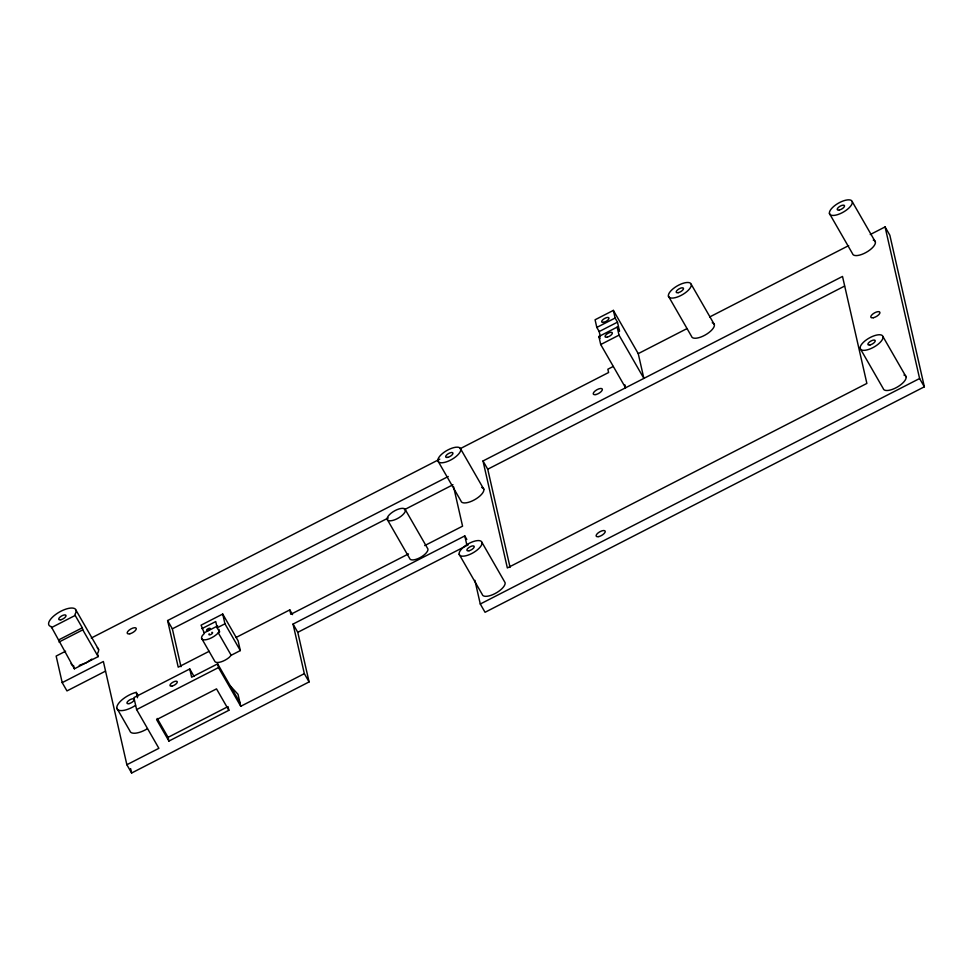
<?xml version="1.0" encoding="UTF-8"?>
<svg xmlns="http://www.w3.org/2000/svg" width="973" height="973" viewBox="0 0 973 973"><rect width="100%" height="100%" fill="white"/><g stroke="black" fill="none" stroke-linecap="round" stroke-linejoin="round"><path stroke-width="1.46" d="M218.974 629.434L219.533 631.927L216.115 634.846A10.35 4.074 -29.9 0 1 204.926 639.857A10.35 4.074 -29.9 0 1 202.335 635.612L204.391 633.411L201.083 625.165L222.72 614.048L238.105 640.806L240.331 650.572L231.185 655.267L229.129 657.468A10.35 4.074 -29.9 0 1 214.595 660.947L201.581 638.312M91.839 659.086L86.281 662.71L79.227 665.398M624.921 384.87L625.578 387.789L600.718 344.539L598.881 336.5L617.174 327.11L619.01 335.15L643.871 378.388L638.239 353.637L613.367 310.387L595.075 319.776L596.814 327.427L599.186 331.55L600.365 336.731M596.814 327.427L615.118 318.037L613.367 310.387M599.186 331.55L617.478 322.16L615.118 318.037M600.718 344.539L619.01 335.15M51.423 627.621L75.189 615.423L74.957 614.389A15.519 6.118 -29.9 0 0 60.958 611.202A15.519 6.118 -29.9 0 0 51.192 626.588L74.398 668.804L98.164 656.605L97.458 653.515A15.519 6.118 -29.9 0 0 97.264 647.775M58.538 639.991L82.304 627.792L75.189 615.423M59 642.046L82.778 629.847L82.304 627.792M613.233 366.468L607.857 369.229L608.599 372.513L460.022 448.772M638.239 353.637L686.792 328.704M709.731 316.943L848.663 245.622M870.239 234.542L885.077 226.928L889.845 235.211L924.35 386.804L485.053 612.285L480.285 604.014L474.897 580.322M65.605 651.217L56.154 656.07L62.199 682.632L66.967 690.915L105.473 671.151M91.28 638.045L439.76 459.171M209.134 651.302L178.217 667.174L167.599 620.555L448.249 476.502M482.997 460.971L842.509 276.441L866.87 383.423L507.347 567.952L482.997 460.971L487.741 469.217L510.083 567.405M62.199 682.632L103.369 661.506L126.867 764.742L131.623 773.012L309.086 681.927L297.787 632.328L293.043 624.07L464.79 535.916L466.821 539.456M180.978 666.712L172.355 628.826L388.227 517.989M404.415 509.682L452.992 484.749M487.741 469.217L844.564 286.098M201.873 628.667L215.738 621.552L217.161 627.804L219.533 631.927M204.245 632.791L217.66 625.907M217.161 627.804L224.945 623.815L222.72 614.048M236.025 637.497L289.808 609.889L292.532 614.62M408.478 553.929L290.818 614.316L289.808 609.889M424.702 545.598L462.564 526.162L453.6 486.78M194.016 676.381L189.759 668.962L133.897 697.629L136.621 709.597L158.879 748.31L126.867 764.742M239.905 702.567L217.648 663.866L191.632 677.208L189.759 668.962M136.621 709.597L218.487 667.575L217.648 663.866M297.787 632.328L468.183 544.868M168.925 741.061L168.086 737.339L227.998 706.593L228.85 710.302L168.925 741.061L156.604 719.631L216.517 688.872L228.85 710.302M218.487 667.575L240.745 706.289L304.33 673.657L293.043 624.07M480.285 604.014L919.594 378.521L885.077 226.928M230.419 686.087L238.02 694.321L240.745 706.289M852.299 201.776A12.929 5.096 -29.9 0 1 836.16 215.045A12.929 5.096 -29.9 0 1 834.129 206.106A12.929 5.096 -29.9 0 1 852.299 201.776L875.384 241.924M829.434 213.513L852.518 253.661A12.929 5.096 -29.9 0 0 868.05 251.253A12.929 5.096 -29.9 0 0 873.268 240.136M919.594 378.521L924.35 386.804M883.01 336.682A12.929 5.096 -29.9 0 1 866.87 349.952A12.929 5.096 -29.9 0 1 864.839 341.024A12.929 5.096 -29.9 0 1 883.01 336.682L906.094 376.831M860.144 348.419L883.229 388.58A12.929 5.096 -29.9 0 0 898.76 386.172A12.929 5.096 -29.9 0 0 903.978 375.043M691.28 284.42A12.929 5.096 -29.9 0 1 675.153 297.689A12.929 5.096 -29.9 0 1 673.109 288.762A12.929 5.096 -29.9 0 1 691.28 284.42L714.364 324.568M668.415 296.157L691.499 336.305A12.929 5.096 -29.9 0 0 707.03 333.909A12.929 5.096 -29.9 0 0 712.248 322.781M617.174 327.11L619.546 331.221L617.478 322.16M598.881 336.5L600.061 338.555M460.752 449.112A12.929 5.096 -29.9 0 1 444.612 462.382A12.929 5.096 -29.9 0 1 442.581 453.442A12.929 5.096 -29.9 0 1 460.752 449.112L483.836 489.261M437.874 460.849L460.971 500.998A12.929 5.096 -29.9 0 0 476.49 498.602A12.929 5.096 -29.9 0 0 481.72 487.473M482.012 542.508A12.929 5.096 -29.9 0 1 465.872 555.778A12.929 5.096 -29.9 0 1 463.841 546.85A12.929 5.096 -29.9 0 1 482.012 542.508L505.096 582.657A12.929 5.096 -29.9 0 1 494.831 593.688A12.929 5.096 -29.9 0 1 482.231 594.406L459.134 554.245M405.425 509.876A10.35 4.074 -29.9 0 1 392.52 520.494A10.35 4.074 -29.9 0 1 390.891 513.355A10.35 4.074 -29.9 0 1 405.425 509.876L427.925 549.003A10.35 4.074 -29.9 0 1 419.716 557.821A10.35 4.074 -29.9 0 1 409.633 558.393L387.132 519.266M304.33 673.657L309.086 681.927M224.945 623.815L240.331 650.572M218.171 632.632L231.185 655.267M167.599 620.555L172.355 628.826M157.212 718.439L168.086 737.339M135.515 705.401A15.519 6.118 -29.9 0 1 116.809 707.42A15.519 6.118 -29.9 0 1 136.244 692.362L138.275 695.89M76.089 610.351L98.589 649.478M82.778 629.847L98.164 656.605M116.882 708.283L129.895 730.918A15.519 6.118 -29.9 0 0 147.361 728.765M464.79 535.916L466.809 544.795M136.244 692.362L137.461 697.726M130.613 768.597L131.623 773.012M73.924 666.748L74.398 668.804M211.798 632.377A2.068 0.815 -29.9 0 1 212.552 632.851L212.455 633.143A2.068 0.815 -29.9 0 1 209.864 634.822A2.068 0.815 -29.9 0 1 209.231 633.776M73.693 665.714A15.519 6.118 -29.9 0 1 71.151 663.562M207.711 630.65A2.068 0.815 -29.9 0 0 210.168 628.497A2.068 0.815 -29.9 0 0 207.188 629.324A2.068 0.815 -29.9 0 0 207.711 630.65M129.847 633.776A5.169 2.043 -29.9 0 0 136.293 628.473A5.169 2.043 -29.9 0 0 129.032 630.212A5.169 2.043 -29.9 0 0 129.847 633.776M595.914 394.551A5.169 2.043 -29.9 0 0 602.372 389.249A5.169 2.043 -29.9 0 0 595.099 390.976A5.169 2.043 -29.9 0 0 595.914 394.551M873.474 317.709A5.169 2.043 -29.9 0 0 879.933 312.394A5.169 2.043 -29.9 0 0 872.659 314.133A5.169 2.043 -29.9 0 0 873.474 317.709M598.796 536.597A5.169 2.043 -29.9 0 0 605.242 531.294A5.169 2.043 -29.9 0 0 597.981 533.022A5.169 2.043 -29.9 0 0 598.796 536.597M129.093 703.613A4.135 1.63 -29.9 0 0 134.262 699.368A4.135 1.63 -29.9 0 0 128.448 700.755A4.135 1.63 -29.9 0 0 129.093 703.613M172.124 686.05A4.135 1.63 -29.9 0 0 177.293 681.805A4.135 1.63 -29.9 0 0 171.479 683.192A4.135 1.63 -29.9 0 0 172.124 686.05M60.861 619.765A4.135 1.63 -29.9 0 0 66.03 615.52A4.135 1.63 -29.9 0 0 60.217 616.906A4.135 1.63 -29.9 0 0 60.861 619.765M447.811 457.346A4.135 1.63 -29.9 0 0 452.968 453.102A4.135 1.63 -29.9 0 0 447.154 454.488A4.135 1.63 -29.9 0 0 447.811 457.346M469.071 550.754A4.135 1.63 -29.9 0 0 474.228 546.498A4.135 1.63 -29.9 0 0 468.414 547.884A4.135 1.63 -29.9 0 0 469.071 550.754M870.069 344.929A4.135 1.63 -29.9 0 0 875.238 340.672A4.135 1.63 -29.9 0 0 869.412 342.058A4.135 1.63 -29.9 0 0 870.069 344.929M839.358 210.01A4.135 1.63 -29.9 0 0 844.528 205.765A4.135 1.63 -29.9 0 0 838.714 207.152A4.135 1.63 -29.9 0 0 839.358 210.01M678.339 292.654A4.135 1.63 -29.9 0 0 683.508 288.409A4.135 1.63 -29.9 0 0 677.695 289.796A4.135 1.63 -29.9 0 0 678.339 292.654M607.201 337.157A4.135 1.63 -29.9 0 0 612.37 332.912A4.135 1.63 -29.9 0 0 606.556 334.298A4.135 1.63 -29.9 0 0 607.201 337.157M603.832 322.306A4.135 1.63 -29.9 0 0 608.989 318.062A4.135 1.63 -29.9 0 0 603.175 319.448A4.135 1.63 -29.9 0 0 603.832 322.306"/></g></svg>
